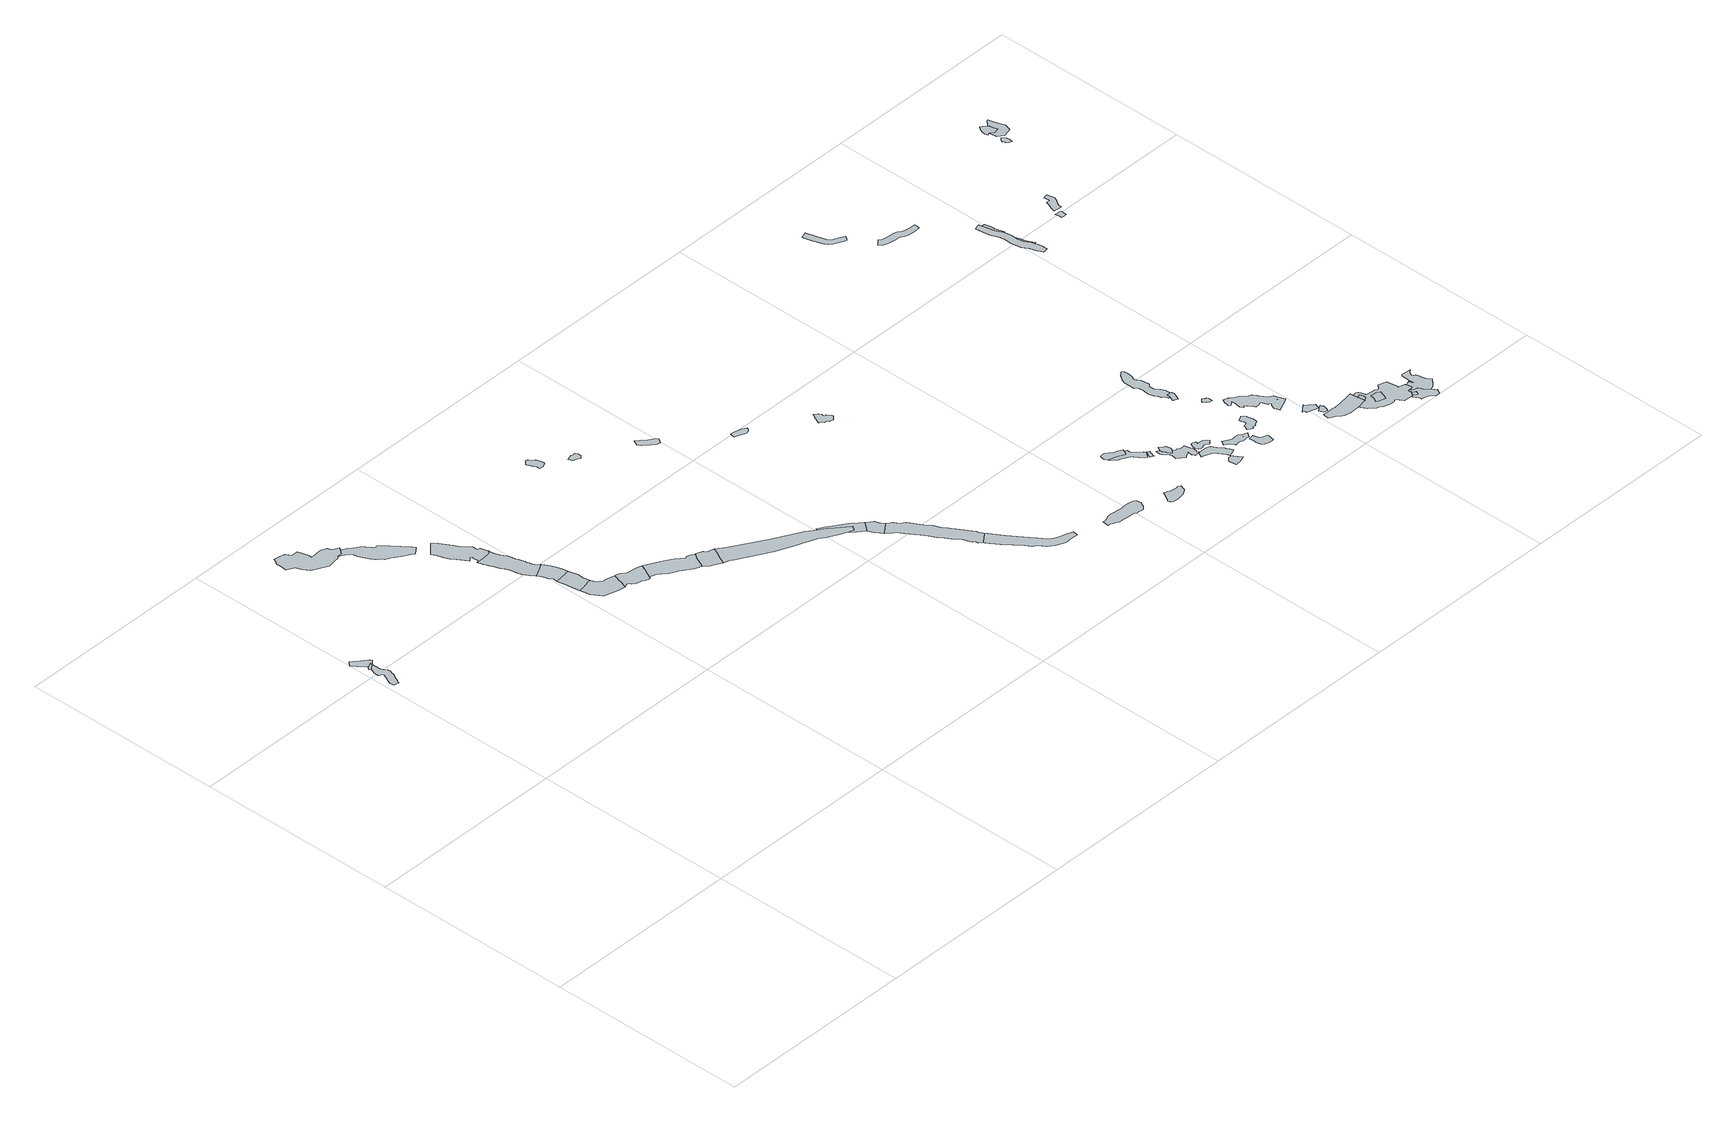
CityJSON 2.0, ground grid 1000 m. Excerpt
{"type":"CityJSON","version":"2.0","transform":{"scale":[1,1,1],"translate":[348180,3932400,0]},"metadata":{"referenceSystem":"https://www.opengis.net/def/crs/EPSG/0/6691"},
"CityObjects":{
"object1":{"type":"GenericCityObject","attributes":{"prefecture":"14","disasterType":"1","areaType":"1","zoneNumber":"401-H26-03001","zoneName":"角田1","status":"0"},"geometry":[{"type":"MultiSurface","lod":"1","boundaries":[[[0,1,2,3,4,5,6,7,8,9,10,11,12,13,14,15,16,17,18,19,20,21,22,23,24,25,26,27,28,29,30,31,32,33,34,35,36]]]}]},
"object2":{"type":"GenericCityObject","attributes":{"prefecture":"14","disasterType":"1","areaType":"1","zoneNumber":"151-H26-37006","zoneName":"小倉6","status":"0"},"geometry":[{"type":"MultiSurface","lod":"1","boundaries":[[[37,38,39,33,40,32]]]}]},
"object3":{"type":"GenericCityObject","attributes":{"prefecture":"14","disasterType":"1","areaType":"1","zoneNumber":"151-H26-37006","zoneName":"小倉6","status":"0"},"geometry":[{"type":"MultiSurface","lod":"1","boundaries":[[[41,42,43,44,45,46,47,48,49,50,51,52,53,54,55,56,40,32,57]]]}]},
"object4":{"type":"GenericCityObject","attributes":{"prefecture":"14","disasterType":"1","areaType":"1","zoneNumber":"152-H26-00011","zoneName":"水郷田名1丁目1","status":"0"},"geometry":[{"type":"MultiSurface","lod":"1","boundaries":[[[58,59,60,61,62,63,64,65,66,67,68,69,70,71,72,73,74,75,76,77,78,79,80,81,82,83,84,85,86,87,88,89,90,91,92,93,94,95,96]]]}]},
"object5":{"type":"GenericCityObject","attributes":{"prefecture":"14","disasterType":"1","areaType":"2","zoneNumber":"152-H26-00012","zoneName":"水郷田名3丁目1","status":"0"},"geometry":[{"type":"MultiSurface","lod":"1","boundaries":[[[97,98,99,100,101,102,103,104,105]]]}]},
"object6":{"type":"GenericCityObject","attributes":{"prefecture":"14","disasterType":"1","areaType":"1","zoneNumber":"152-H26-00012","zoneName":"水郷田名3丁目1","status":"0"},"geometry":[{"type":"MultiSurface","lod":"1","boundaries":[[[106,107,108,109,110,111,112,113,114,115,116,117,118,119,120,121,122,123,124,125,126,127,128,129,130,131,132,133,134,135,136,137,138,139,140,141,142,143,144,145,146,147,148,149,150,151,152,104,153,154]]]}]},
"object7":{"type":"GenericCityObject","attributes":{"prefecture":"14","disasterType":"1","areaType":"1","zoneNumber":"152-H26-00016","zoneName":"田名4","status":"0"},"geometry":[{"type":"MultiSurface","lod":"1","boundaries":[[[155,156,157,158,159,160,161,162,163,164,165,166,167,168,169,170,171,172,173,174,175,176,177,178,179,180,181,182,183,184,185,186,187,188]]]}]},
"object8":{"type":"GenericCityObject","attributes":{"prefecture":"14","disasterType":"1","areaType":"1","zoneNumber":"152-H26-00016","zoneName":"田名4","status":"0"},"geometry":[{"type":"MultiSurface","lod":"1","boundaries":[[[189,190,191,192,193,194,195,196,197,198,199,200,201,202,203,204,205,206,207,208,209,210,211,212,213,214,215,216,217,218,219,220,221,222,223,224,225,226,172,227,170,228,229,168,167,230,231,232]]]}]},
"object9":{"type":"GenericCityObject","attributes":{"prefecture":"14","disasterType":"1","areaType":"1","zoneNumber":"152-H26-00017","zoneName":"田名5","status":"0"},"geometry":[{"type":"MultiSurface","lod":"1","boundaries":[[[233,234,235,236,237,238,239,240,241,242,243,244,245,246,247,248,249,250]]]}]},
"object10":{"type":"GenericCityObject","attributes":{"prefecture":"14","disasterType":"1","areaType":"1","zoneNumber":"152-H26-00016","zoneName":"田名4","status":"0"},"geometry":[{"type":"MultiSurface","lod":"1","boundaries":[[[251,252,253,254,250,255,248,247,256,257,258,259,260,261,210,262,208,207,263,205]]]}]},
"object11":{"type":"GenericCityObject","attributes":{"prefecture":"14","disasterType":"1","areaType":"1","zoneNumber":"152-H26-00017","zoneName":"田名5","status":"0"},"geometry":[{"type":"MultiSurface","lod":"1","boundaries":[[[264,265,266,267,268,269,270,271,272,273,274,275,276,242,277,240,239,238,278,235]]]}]},
"object12":{"type":"GenericCityObject","attributes":{"prefecture":"14","disasterType":"1","areaType":"1","zoneNumber":"152-H26-00017","zoneName":"田名5","status":"0"},"geometry":[{"type":"MultiSurface","lod":"1","boundaries":[[[279,280,281,282,283,284,285,286,287,288,289,290,291,292,293,294,295,296,297,298,299,300,301,302,303,304,272,305,271,270,306,268]]]}]},
"object13":{"type":"GenericCityObject","attributes":{"prefecture":"14","disasterType":"1","areaType":"2","zoneNumber":"152-H26-00017","zoneName":"田名5","status":"0"},"geometry":[{"type":"MultiSurface","lod":"1","boundaries":[[[307,308,309,310,311,312,288,289,290,291,292,313,314,315,316,317,318,319,320,321,322,323,324]]]}]},
"object14":{"type":"GenericCityObject","attributes":{"prefecture":"14","disasterType":"1","areaType":"1","zoneNumber":"152-H26-00017","zoneName":"田名5","status":"0"},"geometry":[{"type":"MultiSurface","lod":"1","boundaries":[[[325,326,327,328,329,330,331,332,333,334,335,336,337,338,339,340,341,342,343,344,345,346,347,348,349,296,350,294,351,292,352,353,290,354,355,356]]]}]},
"object15":{"type":"GenericCityObject","attributes":{"prefecture":"14","disasterType":"1","areaType":"1","zoneNumber":"152-H26-00017","zoneName":"田名5","status":"0"},"geometry":[{"type":"MultiSurface","lod":"1","boundaries":[[[357,358,359,360,361,362,363,364,365,366,367,368,369,370,341,371,338,337,336,335,372,373]]]}]},
"object16":{"type":"GenericCityObject","attributes":{"prefecture":"14","disasterType":"1","areaType":"1","zoneNumber":"152-H26-00018","zoneName":"田名6","status":"0"},"geometry":[{"type":"MultiSurface","lod":"1","boundaries":[[[374,375,376,377,378,379,380,381,382,383,384,385,386,387,388,389,390,391,392,393,394,395,396,397,398,399,400,401,366,402,364,363,362,403,360]]]}]},
"object17":{"type":"GenericCityObject","attributes":{"prefecture":"14","disasterType":"1","areaType":"1","zoneNumber":"152-H26-00019","zoneName":"田名7","status":"0"},"geometry":[{"type":"MultiSurface","lod":"1","boundaries":[[[404,405,406,407,408,409,410,411,412,413,414,415,416,417,418,419,420,421,422,423,424,425,426,427,428]]]}]},
"object18":{"type":"GenericCityObject","attributes":{"prefecture":"14","disasterType":"1","areaType":"1","zoneNumber":"152-H26-00019","zoneName":"田名7","status":"0"},"geometry":[{"type":"MultiSurface","lod":"1","boundaries":[[[429,430,431,432,433,434,435,436,437,438,439,440,441,442,443,444,445,446]]]}]},
"object19":{"type":"GenericCityObject","attributes":{"prefecture":"14","disasterType":"1","areaType":"1","zoneNumber":"152-H26-00018","zoneName":"田名6","status":"0"},"geometry":[{"type":"MultiSurface","lod":"1","boundaries":[[[447,448,449,450,451,452,453,454,455,456,457,458,459,460,461,462,463,464,465,466,467,468,469,470,471,472]]]}]},
"object20":{"type":"GenericCityObject","attributes":{"prefecture":"14","disasterType":"1","areaType":"1","zoneNumber":"152-H26-00018","zoneName":"田名6","status":"0"},"geometry":[{"type":"MultiSurface","lod":"1","boundaries":[[[473,474,475,476,477,478,479,480,481,482,483,484,485,459,486,457,487,488,489,454]]]}]},
"object21":{"type":"GenericCityObject","attributes":{"prefecture":"14","disasterType":"1","areaType":"1","zoneNumber":"152-H26-00021","zoneName":"田名塩田3丁目1","status":"0"},"geometry":[{"type":"MultiSurface","lod":"1","boundaries":[[[490,491,492,493,494,495,496,497,498,499,500,501,502,503,504,505,506,507,508,509,510,511,482,512,480,479,478,513,476,514,515,516,517,518,519,520,521,522,523,524,525,526,527,528,529,530,531]]]}]},
"object22":{"type":"GenericCityObject","attributes":{"prefecture":"14","disasterType":"1","areaType":"1","zoneNumber":"152-H26-00019","zoneName":"田名7","status":"0"},"geometry":[{"type":"MultiSurface","lod":"1","boundaries":[[[532,533,534,535,536,537,538,539,540,541,542,543,544,545,546,547,548]]]}]},
"object23":{"type":"GenericCityObject","attributes":{"prefecture":"14","disasterType":"1","areaType":"1","zoneNumber":"152-H26-00022","zoneName":"田名塩田3丁目1","status":"0"},"geometry":[{"type":"MultiSurface","lod":"1","boundaries":[[[549,550,551,552,553,554,555,556,557,558,559,560,561,495,494,493,492,491,490,531,530,562,563,564,565,566,567,568,569,570,571,572]]]}]},
"object24":{"type":"GenericCityObject","attributes":{"prefecture":"14","disasterType":"1","areaType":"1","zoneNumber":"152-H26-00020","zoneName":"田名8","status":"0"},"geometry":[{"type":"MultiSurface","lod":"1","boundaries":[[[573,574,575,576,577,578,579,580,581,582,583,584,585,586,587,588,589,590]]]}]},
"object25":{"type":"GenericCityObject","attributes":{"prefecture":"14","disasterType":"1","areaType":"1","zoneNumber":"153-H26-00030","zoneName":"当麻2","status":"0"},"geometry":[{"type":"MultiSurface","lod":"1","boundaries":[[[591,592,593,594,595,596,597,598,599,600,601,602,603,604,605,606,607,608,609,610,611,612,613,614,615,616,617,618,619,620,621,622,623,624,625]]]}]},
"object26":{"type":"GenericCityObject","attributes":{"prefecture":"14","disasterType":"1","areaType":"1","zoneNumber":"152-H26-00020","zoneName":"田名8","status":"0"},"geometry":[{"type":"MultiSurface","lod":"1","boundaries":[[[626,627,628,629,630,631,632,633,634,635,636,637,638,639,640,641,642,643,644,645,646,647,648,649,650,651,652]]]}]},
"object27":{"type":"GenericCityObject","attributes":{"prefecture":"14","disasterType":"1","areaType":"2","zoneNumber":"152-H26-00020","zoneName":"田名8","status":"0"},"geometry":[{"type":"MultiSurface","lod":"1","boundaries":[[[653,654,655,656,657,634,658,659,660,661,662,663,664,665]]]}]},
"object28":{"type":"GenericCityObject","attributes":{"prefecture":"14","disasterType":"1","areaType":"1","zoneNumber":"153-H26-00030","zoneName":"当麻2","status":"0"},"geometry":[{"type":"MultiSurface","lod":"1","boundaries":[[[666,667,668,669,670,671,672,673,674,675,676,677,678,679,680,681,682,683,684,685,686,687,688,689,690,691,692]]]}]},
"object29":{"type":"GenericCityObject","attributes":{"prefecture":"14","disasterType":"1","areaType":"1","zoneNumber":"153-H26-00030","zoneName":"当麻2","status":"0"},"geometry":[{"type":"MultiSurface","lod":"1","boundaries":[[[693,694,695,696,697,698,699,700,701,702,703,704,705,706,707,708,709,710,711,712,713,714]]]}]},
"object30":{"type":"GenericCityObject","attributes":{"prefecture":"14","disasterType":"1","areaType":"1","zoneNumber":"153-H26-00030","zoneName":"当麻2","status":"0"},"geometry":[{"type":"MultiSurface","lod":"1","boundaries":[[[715,716,717,718,719,720,721,722,723,724,725,726,727,728,729,730,731,732,733,734,735,736,737,738,739,740,741,742,743,744,745,746,747,748,749,750,751]]]}]},
"object31":{"type":"GenericCityObject","attributes":{"prefecture":"14","disasterType":"1","areaType":"1","zoneNumber":"153-H26-00030","zoneName":"当麻2","status":"0"},"geometry":[{"type":"MultiSurface","lod":"1","boundaries":[[[752,753,754,755,756,757,758,759,760,761,762,763,764,765,766,767]]]}]},
"object32":{"type":"GenericCityObject","attributes":{"prefecture":"14","disasterType":"1","areaType":"1","zoneNumber":"153-H26-00030","zoneName":"当麻2","status":"0"},"geometry":[{"type":"MultiSurface","lod":"1","boundaries":[[[768,769,770,771,772,773,774,775,776,777,778,779,780,781,782,783,784,785,786,787,788]]]}]},
"object33":{"type":"GenericCityObject","attributes":{"prefecture":"14","disasterType":"1","areaType":"1","zoneNumber":"153-H26-00030","zoneName":"当麻2","status":"0"},"geometry":[{"type":"MultiSurface","lod":"1","boundaries":[[[789,790,791,792,793,794,795,796,797,798,799,800,801,802,803,804,805,806,807,808,809,810,811,812,813,814,815,816,817,818,819,820,821,822,823,824,825,826]]]}]},
"object34":{"type":"GenericCityObject","attributes":{"prefecture":"14","disasterType":"1","areaType":"1","zoneNumber":"153-H26-00030","zoneName":"当麻2","status":"0"},"geometry":[{"type":"MultiSurface","lod":"1","boundaries":[[[827,828,829,830,831,832,833,834,835,836,837,838,839,840,841]]]}]},
"object35":{"type":"GenericCityObject","attributes":{"prefecture":"14","disasterType":"1","areaType":"1","zoneNumber":"153-H26-00030","zoneName":"当麻2","status":"0"},"geometry":[{"type":"MultiSurface","lod":"1","boundaries":[[[842,843,844,845,846,847,848,849,850,851,852,853,854,855,856,857,858,859,860,861,862,863,864,865,866,867,868,869,870,871]]]}]},
"object36":{"type":"GenericCityObject","attributes":{"prefecture":"14","disasterType":"1","areaType":"1","zoneNumber":"153-H26-00030","zoneName":"当麻2","status":"0"},"geometry":[{"type":"MultiSurface","lod":"1","boundaries":[[[872,873,874,875,876,877,878,879,880,881,882,883,884,885,886,887,888,889,890,891,892,893,894,895,896,897,898,899,900,901]]]}]},
"object37":{"type":"GenericCityObject","attributes":{"prefecture":"14","disasterType":"1","areaType":"2","zoneNumber":"153-H26-00030","zoneName":"当麻2","status":"0"},"geometry":[{"type":"MultiSurface","lod":"1","boundaries":[[[902,903,904,905,906,907,908,909,910,911,892,912,913,914]]]}]},
"object38":{"type":"GenericCityObject","attributes":{"prefecture":"14","disasterType":"1","areaType":"1","zoneNumber":"153-H26-00031","zoneName":"当麻3","status":"0"},"geometry":[{"type":"MultiSurface","lod":"1","boundaries":[[[915,916,917,918,919,920,921,922,923,924,925,926,927,928,929,930,931,932,933,934,935,936,937,938,939,940,941,942,943,944]]]}]},
"object39":{"type":"GenericCityObject","attributes":{"prefecture":"14","disasterType":"1","areaType":"2","zoneNumber":"153-H26-00031","zoneName":"当麻3","status":"0"},"geometry":[{"type":"MultiSurface","lod":"1","boundaries":[[[945,946,947,948,949,950,951,952,953,954,955,956,957,958]]]}]},
"object40":{"type":"GenericCityObject","attributes":{"prefecture":"14","disasterType":"1","areaType":"1","zoneNumber":"153-H26-00031","zoneName":"当麻3","status":"0"},"geometry":[{"type":"MultiSurface","lod":"1","boundaries":[[[959,960,961,962,963,964,965,966,967,968,969,970,971,972,973,974,975,976,977,978,979,980]]]}]},
"object41":{"type":"GenericCityObject","attributes":{"prefecture":"14","disasterType":"1","areaType":"1","zoneNumber":"153-H26-00031","zoneName":"当麻3","status":"0"},"geometry":[{"type":"MultiSurface","lod":"1","boundaries":[[[981,982,983,984,985,986,987,988,989,990,991,992,993,994,995,996,997,998,999,1000,1001,1002,1003,1004,1005,1006,1007,1008]]]}]},
"object42":{"type":"GenericCityObject","attributes":{"prefecture":"14","disasterType":"1","areaType":"1","zoneNumber":"153-H26-00029","zoneName":"当麻1","status":"0"},"geometry":[{"type":"MultiSurface","lod":"1","boundaries":[[[1009,1010,1011,1012,1013,1014,1015,1016,1017,1018,1019,1020,1021,1022]]]}]},
"object43":{"type":"GenericCityObject","attributes":{"prefecture":"14","disasterType":"1","areaType":"1","zoneNumber":"153-H26-00029","zoneName":"当麻1","status":"0"},"geometry":[{"type":"MultiSurface","lod":"1","boundaries":[[[1023,1024,1025,1026,1027,1028,1029,1030,1031,1032,1033,1034,1035,1036,1037,1038,1039,1040,1041,1042,1043,1044,1045,1046,1047,1048,1049,1050,1051,1052,1053,1054,1055,1056,1057,1058,1059,1060,1061,1062,1063,1064,1065,1066,1067]]]}]},
"object44":{"type":"GenericCityObject","attributes":{"prefecture":"14","disasterType":"1","areaType":"1","zoneNumber":"153-H26-00031","zoneName":"当麻3","status":"0"},"geometry":[{"type":"MultiSurface","lod":"1","boundaries":[[[1068,1069,1070,1071,1072,1073,1074,1075,1076,1077,1078,1079,1080,1081,1082,1083,1084,1085,1086,1087]]]}]},
"object45":{"type":"GenericCityObject","attributes":{"prefecture":"14","disasterType":"1","areaType":"2","zoneNumber":"153-H26-00031","zoneName":"当麻3","status":"0"},"geometry":[{"type":"MultiSurface","lod":"1","boundaries":[[[1088,1089,1090,1091,1092,1081,1082,1093,1094,1095,1096]]]}]},
"object46":{"type":"GenericCityObject","attributes":{"prefecture":"14","disasterType":"1","areaType":"1","zoneNumber":"153-H26-00031","zoneName":"当麻3","status":"0"},"geometry":[{"type":"MultiSurface","lod":"1","boundaries":[[[1097,1098,1099,1100,1101,1102,1103,1104,1105,1106,1107,1108,1109,1110,1111,1112,1113,1114,1115,1116,1117,1118,1119,1120,1121,1122,1123,1124,1125,1126,1127,1128,1129,1130,1131,1132,1133,1134,1135,1136,1137,1138,1139,1140,1141,1142,1143,1144,1145,1146,1147,1148,1149,1150,1151,1152,1153]]]}]},
"object47":{"type":"GenericCityObject","attributes":{"prefecture":"14","disasterType":"1","areaType":"2","zoneNumber":"153-H26-00031","zoneName":"当麻3","status":"0"},"geometry":[{"type":"MultiSurface","lod":"1","boundaries":[[[1154,1155,1156,1157,1158,1159,1160,1161]]]}]},
"object48":{"type":"GenericCityObject","attributes":{"prefecture":"14","disasterType":"1","areaType":"1","zoneNumber":"153-H26-00031","zoneName":"当麻3","status":"0"},"geometry":[{"type":"MultiSurface","lod":"1","boundaries":[[[1162,1163,1164,1165,1166,1167,1168,1169,1170,1171,1172,1173,1174,1175,1176,1177,1178,1179,1180]]]}]},
"object49":{"type":"GenericCityObject","attributes":{"prefecture":"14","disasterType":"1","areaType":"1","zoneNumber":"153-H26-00031","zoneName":"当麻3","status":"0"},"geometry":[{"type":"MultiSurface","lod":"1","boundaries":[[[1181,1182,1183,1184,1185,1186,1187,1188,1189,1190,1191,1192,1193,1194]]]}]},
"object50":{"type":"GenericCityObject","attributes":{"prefecture":"14","disasterType":"1","areaType":"1","zoneNumber":"153-H26-00032","zoneName":"当麻4","status":"0"},"geometry":[{"type":"MultiSurface","lod":"1","boundaries":[[[1195,1196,1197,1198,1199,1200,1201,1202,1203,1204,1205,1206,1207,1208,1209,1210,1211,1212,1213,1214,1215,1216,1217,1218,1219,1220,1221,1222,1223,1224,1225,1226]]]}]},
"object51":{"type":"GenericCityObject","attributes":{"prefecture":"14","disasterType":"1","areaType":"2","zoneNumber":"153-H26-00032","zoneName":"当麻4","status":"0"},"geometry":[{"type":"MultiSurface","lod":"1","boundaries":[[[1227,1228,1229,1230,1225,1231,1232,1233,1234,1235,1236,1237,1238,1239,1240,1241,1242,1243,1244]]]}]},
"object52":{"type":"GenericCityObject","attributes":{"prefecture":"14","disasterType":"1","areaType":"1","zoneNumber":"152-H26-00004","zoneName":"上溝4","status":"0"},"geometry":[{"type":"MultiSurface","lod":"1","boundaries":[[[1245,1246,1247,1248,1249,1250,1251,1252,1253,1254,1255,1256,1257,1258,1259,1260,1261,1262,1263,1264,1265,1266]]]}]},
"object53":{"type":"GenericCityObject","attributes":{"prefecture":"14","disasterType":"1","areaType":"2","zoneNumber":"153-H26-00032","zoneName":"当麻4","status":"0"},"geometry":[{"type":"MultiSurface","lod":"1","boundaries":[[[1267,1268,1269,1270,1271,1272,1273,1274,1275,1276,1277,1278]],[[1279,1280,1281,1282,1283,1284,1285,1286,1287]]]}]},
"object54":{"type":"GenericCityObject","attributes":{"prefecture":"14","disasterType":"1","areaType":"1","zoneNumber":"153-H26-00032","zoneName":"当麻4","status":"0"},"geometry":[{"type":"MultiSurface","lod":"1","boundaries":[[[1288,1289,1290,1291,1292,1293,1294,1295,1296,1297,1298,1299,1300,1301,1302,1303,1304,1305,1306,1307,1308,1309,1310,1311,1312,1313,1314,1315,1316,1317,1318,1319,1320,1321,1322,1323,1324,1325,1326,1327,1328,1329,1330,1331,1332,1333,1334,1335,1336,1337,1338,1339]]]}]},
"object55":{"type":"GenericCityObject","attributes":{"prefecture":"14","disasterType":"1","areaType":"2","zoneNumber":"153-H26-00032","zoneName":"当麻4","status":"0"},"geometry":[{"type":"MultiSurface","lod":"1","boundaries":[[[1340,1341,1342,1343,1344,1345,1346,1347,1348,1349,1350,1351,1352,1353]]]}]},
"object56":{"type":"GenericCityObject","attributes":{"prefecture":"14","disasterType":"1","areaType":"1","zoneNumber":"152-H26-00006","zoneName":"上溝6","status":"0"},"geometry":[{"type":"MultiSurface","lod":"1","boundaries":[[[1354,1355,1356,1357,1358,1359,1360,1361,1362,1363,1364,1365,1366,1367,1368,1369,1370,1371,1372,1373,1374,1375,1376,1377,1378,1379,1380,1381]]]}]},
"object57":{"type":"GenericCityObject","attributes":{"prefecture":"14","disasterType":"1","areaType":"1","zoneNumber":"153-H26-00032","zoneName":"当麻4","status":"0"},"geometry":[{"type":"MultiSurface","lod":"1","boundaries":[[[1382,1383,1384,1385,1386,1387,1388,1389,1390,1391,1392,1393,1394,1395,1396,1397,1398,1399,1346,1400,1401,1402,1403,1404,1405,1406,1407,1408,1409,1410,1411,1412,1413]]]}]},
"object58":{"type":"GenericCityObject","attributes":{"prefecture":"14","disasterType":"1","areaType":"1","zoneNumber":"153-H26-00032","zoneName":"当麻4","status":"0"},"geometry":[{"type":"MultiSurface","lod":"1","boundaries":[[[1414,1415,1416,1417,1418,1419,1420,1421,1422,1423,1424,1425,1426,1427,1428,1429,1430,1431,1432,1433,1434,1435,1436,1437,1438,1439,1440,1441,1442,1443,1444,1445,1446,1447,1448,1449,1450,1451]]]}]},
"object59":{"type":"GenericCityObject","attributes":{"prefecture":"14","disasterType":"1","areaType":"1","zoneNumber":"152-H26-00006","zoneName":"上溝6","status":"0"},"geometry":[{"type":"MultiSurface","lod":"1","boundaries":[[[1452,1453,1454,1455,1456,1457,1458,1459,1460,1461,1462,1463,1464,1465,1466,1467,1468,1469,1470,1471,1472,1473,1474,1475,1476]]]}]},
"object60":{"type":"GenericCityObject","attributes":{"prefecture":"14","disasterType":"1","areaType":"1","zoneNumber":"152-H26-00006","zoneName":"上溝6","status":"0"},"geometry":[{"type":"MultiSurface","lod":"1","boundaries":[[[1477,1478,1479,1480,1481,1482,1483,1484,1485,1486,1487,1488,1489,1490,1491,1492,1493,1494,1495,1496]]]}]},
"object61":{"type":"GenericCityObject","attributes":{"prefecture":"14","disasterType":"1","areaType":"1","zoneNumber":"152-H26-00006","zoneName":"上溝6","status":"0"},"geometry":[{"type":"MultiSurface","lod":"1","boundaries":[[[1497,1498,1499,1500,1501,1502,1503,1504,1505,1506,1507,1508,1509,1510,1511,1512,1513,1514,1515,1516,1517,1518]]]}]},
"object62":{"type":"GenericCityObject","attributes":{"prefecture":"14","disasterType":"1","areaType":"1","zoneNumber":"152-H26-00007","zoneName":"上溝7","status":"0"},"geometry":[{"type":"MultiSurface","lod":"1","boundaries":[[[1519,1520,1521,1522,1523,1524,1525,1526,1527,1528,1529,1530,1531,1532,1533,1534]]]}]},
"object63":{"type":"GenericCityObject","attributes":{"prefecture":"14","disasterType":"1","areaType":"1","zoneNumber":"152-H26-00007","zoneName":"上溝7","status":"0"},"geometry":[{"type":"MultiSurface","lod":"1","boundaries":[[[1535,1536,1537,1538,1539,1540,1541,1542,1543,1544,1545,1546,1547,1548,1549,1550,1551,1552,1553,1554,1555,1556]]]}]},
"object64":{"type":"GenericCityObject","attributes":{"prefecture":"14","disasterType":"1","areaType":"1","zoneNumber":"152-H26-00005","zoneName":"上溝5","status":"0"},"geometry":[{"type":"MultiSurface","lod":"1","boundaries":[[[1557,1558,1559,1560,1561,1562,1563,1564,1565,1566,1567,1568,1569,1570,1571,1572,1573,1574,1575]]]}]},
"object65":{"type":"GenericCityObject","attributes":{"prefecture":"14","disasterType":"1","areaType":"1","zoneNumber":"152-H26-00005","zoneName":"上溝5","status":"0"},"geometry":[{"type":"MultiSurface","lod":"1","boundaries":[[[1576,1577,1578,1579,1580,1581,1582,1583,1584,1585,1586,1587,1588,1589,1590,1591,1592]]]}]},
"object66":{"type":"GenericCityObject","attributes":{"prefecture":"14","disasterType":"1","areaType":"1","zoneNumber":"152-H26-00005","zoneName":"上溝5","status":"0"},"geometry":[{"type":"MultiSurface","lod":"1","boundaries":[[[1593,1594,1595,1596,1597,1598,1599,1600,1601,1602,1603,1604,1605,1606,1607,1608,1609,1610,1611,1612]]]}]}
},
"vertices":[
[39,1990,0],[55,1982,0],[55,1975,0],[53,1965,0],[46,1951,0],[38,1936,0],[32,1918,0],[35,1898,0],[45,1896,0],[49,1895,0],[55,1894,0],[57,1894,0],[58,1896,0],[67,1914,0],[68,1915,0],[71,1922,0],[77,1935,0],[86,1951,0],[88,1960,0],[92,1973,0],[90,1985,0],[87,1992,0],[81,2002,0],[77,2006,0],[75,2008,0],[74,2010,0],[74,2011,0],[75,2010,0],[76,2010,0],[74,2013,0],[75,2020,0],[74,2041,0],[74,2061,0],[46,2037,0],[47,2036,0],[38,2014,0],[38,1991,0],
[74,2069,0],[47,2059,0],[38,2048,0],[63,2052,0],
[88,2088,0],[71,2102,0],[58,2112,0],[47,2121,0],[35,2130,0],[20,2142,0],[14,2135,0],[12,2133,0],[9,2130,0],[8,2128,0],[3,2123,0],[11,2111,0],[21,2098,0],[31,2085,0],[42,2073,0],[54,2059,0],[95,2079,0],
[341,2739,0],[338,2736,0],[347,2710,0],[367,2680,0],[400,2663,0],[443,2644,0],[482,2650,0],[483,2651,0],[504,2653,0],[517,2666,0],[524,2662,0],[535,2663,0],[551,2683,0],[552,2684,0],[554,2686,0],[555,2688,0],[560,2694,0],[544,2703,0],[531,2709,0],[523,2730,0],[494,2740,0],[468,2741,0],[443,2736,0],[438,2739,0],[436,2738,0],[435,2755,0],[420,2806,0],[388,2807,0],[373,2834,0],[349,2838,0],[318,2844,0],[314,2836,0],[314,2835,0],[312,2832,0],[308,2824,0],[306,2821,0],[302,2812,0],[300,2781,0],[298,2760,0],
[503,2681,0],[515,2672,0],[529,2667,0],[530,2670,0],[532,2672,0],[517,2675,0],[504,2684,0],[488,2685,0],[487,2683,0],
[500,2675,0],[512,2665,0],[523,2656,0],[541,2646,0],[556,2633,0],[566,2617,0],[570,2600,0],[579,2580,0],[594,2547,0],[605,2533,0],[610,2525,0],[621,2521,0],[632,2501,0],[657,2490,0],[668,2482,0],[694,2465,0],[713,2453,0],[738,2441,0],[747,2435,0],[766,2448,0],[768,2449,0],[769,2450,0],[775,2455,0],[775,2456,0],[783,2461,0],[771,2476,0],[756,2494,0],[741,2513,0],[723,2534,0],[711,2550,0],[699,2564,0],[677,2587,0],[662,2587,0],[658,2589,0],[656,2596,0],[639,2621,0],[624,2635,0],[602,2651,0],[581,2666,0],[564,2678,0],[539,2685,0],[524,2691,0],[511,2698,0],[493,2701,0],[491,2693,0],[490,2691,0],[489,2687,0],[485,2677,0],[484,2676,0],
[800,2361,0],[809,2332,0],[821,2305,0],[839,2280,0],[868,2234,0],[881,2246,0],[898,2241,0],[888,2233,0],[894,2210,0],[880,2203,0],[927,2204,0],[930,2204,0],[933,2205,0],[944,2206,0],[951,2208,0],[961,2211,0],[963,2213,0],[968,2216,0],[972,2218,0],[963,2236,0],[960,2259,0],[944,2264,0],[945,2287,0],[939,2295,0],[913,2323,0],[897,2354,0],[888,2369,0],[864,2409,0],[843,2434,0],[837,2429,0],[836,2427,0],[822,2415,0],[821,2414,0],[788,2382,0],
[889,2174,0],[896,2162,0],[899,2147,0],[905,2134,0],[911,2120,0],[919,2103,0],[927,2088,0],[931,2078,0],[935,2069,0],[938,2054,0],[940,2042,0],[944,2023,0],[949,2008,0],[952,2007,0],[966,1980,0],[976,1967,0],[982,1958,0],[1025,1982,0],[1026,1982,0],[1044,1992,0],[1045,1992,0],[1053,1997,0],[1040,2007,0],[1034,2017,0],[1029,2027,0],[1025,2039,0],[1023,2050,0],[1021,2058,0],[1015,2075,0],[1012,2089,0],[1007,2103,0],[1004,2119,0],[999,2139,0],[990,2154,0],[983,2167,0],[982,2175,0],[976,2184,0],[971,2211,0],[964,2213,0],[960,2211,0],[950,2208,0],[931,2204,0],[914,2204,0],[881,2203,0],
[1024,1822,0],[1026,1789,0],[1033,1756,0],[1062,1762,0],[1079,1766,0],[1082,1766,0],[1094,1769,0],[1103,1770,0],[1107,1771,0],[1113,1772,0],[1106,1803,0],[1106,1837,0],[1096,1881,0],[1087,1879,0],[1086,1879,0],[1064,1875,0],[1061,1875,0],[1014,1867,0],
[993,1943,0],[1000,1923,0],[1003,1910,0],[1016,1889,0],[1032,1870,0],[1094,1880,0],[1096,1880,0],[1090,1910,0],[1080,1940,0],[1072,1959,0],[1058,1983,0],[1051,1996,0],[1014,1976,0],
[1042,1706,0],[1075,1658,0],[1124,1644,0],[1143,1637,0],[1180,1633,0],[1193,1674,0],[1193,1675,0],[1203,1707,0],[1206,1716,0],[1163,1727,0],[1146,1725,0],[1132,1738,0],[1121,1745,0],[1108,1771,0],[1074,1765,0],
[1195,1640,0],[1208,1638,0],[1213,1626,0],[1227,1617,0],[1247,1612,0],[1258,1610,0],[1269,1600,0],[1284,1594,0],[1292,1594,0],[1312,1632,0],[1315,1637,0],[1319,1643,0],[1321,1649,0],[1325,1657,0],[1327,1663,0],[1329,1668,0],[1330,1670,0],[1332,1678,0],[1314,1683,0],[1298,1687,0],[1282,1688,0],[1267,1690,0],[1254,1693,0],[1244,1696,0],[1234,1709,0],[1221,1715,0],[1205,1712,0],[1193,1673,0],
[1240,1651,0],[1255,1647,0],[1270,1645,0],[1283,1639,0],[1298,1634,0],[1311,1630,0],[1327,1661,0],[1309,1667,0],[1294,1672,0],[1278,1673,0],[1262,1675,0],[1249,1678,0],[1239,1681,0],[1238,1677,0],[1235,1671,0],[1233,1666,0],[1232,1663,0],[1228,1656,0],
[1331,1595,0],[1348,1580,0],[1371,1559,0],[1405,1542,0],[1412,1539,0],[1464,1504,0],[1486,1494,0],[1488,1494,0],[1505,1494,0],[1521,1528,0],[1521,1529,0],[1526,1541,0],[1529,1547,0],[1533,1552,0],[1534,1554,0],[1539,1561,0],[1540,1562,0],[1528,1575,0],[1509,1583,0],[1498,1576,0],[1461,1607,0],[1449,1614,0],[1419,1633,0],[1392,1647,0],[1358,1667,0],[1330,1672,0],[1328,1665,0],[1322,1649,0],[1320,1645,0],[1316,1638,0],[1311,1629,0],[1298,1606,0],
[1527,1467,0],[1539,1461,0],[1570,1446,0],[1580,1441,0],[1600,1484,0],[1601,1486,0],[1612,1507,0],[1619,1523,0],[1620,1525,0],[1623,1532,0],[1612,1534,0],[1588,1541,0],[1578,1554,0],[1543,1567,0],[1537,1559,0],[1519,1524,0],[1502,1488,0],
[1609,1431,0],[1623,1421,0],[1783,1332,0],[1878,1293,0],[1900,1286,0],[1937,1271,0],[1970,1258,0],[2000,1236,0],[2016,1230,0],[2043,1214,0],[2090,1194,0],[2115,1185,0],[2116,1188,0],[2120,1193,0],[2123,1198,0],[2126,1202,0],[2129,1206,0],[2110,1224,0],[2072,1253,0],[2049,1274,0],[2034,1285,0],[2001,1308,0],[1969,1331,0],[1926,1352,0],[1907,1363,0],[1827,1404,0],[1667,1501,0],[1652,1508,0],[1620,1526,0],[1597,1477,0],
[1509,2497,0],[1512,2485,0],[1521,2469,0],[1527,2461,0],[1526,2452,0],[1526,2440,0],[1537,2439,0],[1546,2440,0],[1547,2440,0],[1552,2441,0],[1553,2442,0],[1554,2442,0],[1562,2446,0],[1567,2450,0],[1566,2462,0],[1562,2476,0],[1557,2492,0],[1540,2508,0],[1534,2517,0],[1526,2520,0],[1519,2514,0],[1519,2513,0],[1515,2510,0],[1514,2509,0],[1508,2503,0],
[1661,2373,0],[1687,2364,0],[1695,2360,0],[1709,2374,0],[1707,2384,0],[1707,2387,0],[1706,2389,0],[1705,2392,0],[1701,2401,0],[1694,2399,0],[1689,2399,0],[1682,2401,0],[1681,2404,0],[1672,2401,0],[1671,2400,0],[1664,2398,0],[1663,2397,0],[1654,2394,0],
[2031,1259,0],[2051,1236,0],[2077,1210,0],[2098,1187,0],[2113,1171,0],[2124,1164,0],[2132,1156,0],[2146,1143,0],[2169,1169,0],[2170,1171,0],[2179,1180,0],[2180,1181,0],[2185,1188,0],[2164,1205,0],[2154,1208,0],[2153,1211,0],[2135,1232,0],[2099,1253,0],[2076,1268,0],[2051,1288,0],[2014,1309,0],[2009,1301,0],[2008,1300,0],[2007,1298,0],[2006,1297,0],[2002,1289,0],
[2157,1123,0],[2161,1112,0],[2165,1107,0],[2184,1077,0],[2217,1103,0],[2218,1104,0],[2222,1107,0],[2229,1112,0],[2231,1114,0],[2237,1118,0],[2225,1139,0],[2216,1164,0],[2203,1171,0],[2181,1183,0],[2175,1177,0],[2171,1171,0],[2167,1167,0],
[2451,754,0],[2455,756,0],[2460,759,0],[2463,762,0],[2466,764,0],[2472,767,0],[2467,776,0],[2459,790,0],[2456,800,0],[2450,810,0],[2445,818,0],[2431,846,0],[2411,878,0],[2400,894,0],[2393,905,0],[2377,930,0],[2363,965,0],[2337,994,0],[2302,1059,0],[2278,1074,0],[2266,1100,0],[2243,1112,0],[2232,1114,0],[2212,1099,0],[2206,1059,0],[2211,1054,0],[2226,1042,0],[2241,1016,0],[2281,958,0],[2300,928,0],[2316,895,0],[2334,868,0],[2343,857,0],[2349,844,0],[2375,813,0],[2384,784,0],[2388,777,0],[2393,764,0],[2404,758,0],[2405,744,0],[2420,729,0],[2449,752,0],
[1930,2230,0],[1959,2208,0],[1978,2190,0],[1998,2185,0],[2003,2192,0],[2004,2194,0],[2008,2200,0],[2008,2201,0],[2013,2209,0],[1999,2220,0],[1978,2236,0],[1951,2258,0],[1932,2273,0],[1928,2264,0],[1925,2257,0],[1924,2256,0],[1920,2248,0],
[2728,484,0],[2729,491,0],[2730,493,0],[2731,500,0],[2701,509,0],[2673,517,0],[2641,531,0],[2622,548,0],[2596,585,0],[2588,596,0],[2576,613,0],[2518,696,0],[2480,758,0],[2424,720,0],[2461,665,0],[2525,585,0],[2542,559,0],[2562,548,0],[2582,515,0],[2612,494,0],[2658,472,0],[2692,476,0],[2726,474,0],[2728,480,0],
[2264,1972,0],[2289,1963,0],[2301,1964,0],[2308,1969,0],[2309,1970,0],[2314,1974,0],[2315,1974,0],[2317,1979,0],[2319,1983,0],[2300,1995,0],[2269,2004,0],[2243,2008,0],[2242,2005,0],[2240,1999,0],[2240,1998,0],[2239,1993,0],[2239,1991,0],[2237,1983,0],
[2964,461,0],[2949,462,0],[2934,464,0],[2918,465,0],[2904,461,0],[2890,455,0],[2877,452,0],[2865,452,0],[2864,442,0],[2863,433,0],[2862,422,0],[2875,421,0],[2886,414,0],[2900,408,0],[2912,401,0],[2926,401,0],[2941,402,0],[2957,399,0],[2976,398,0],[2995,396,0],[3008,390,0],[3020,391,0],[3033,386,0],[3042,387,0],[3058,401,0],[3059,402,0],[3062,410,0],[3065,417,0],[3068,426,0],[3065,445,0],[3057,452,0],[3038,458,0],[3014,461,0],[2994,459,0],[2980,459,0],
[2553,1785,0],[2560,1781,0],[2567,1770,0],[2581,1771,0],[2587,1758,0],[2600,1761,0],[2604,1755,0],[2607,1757,0],[2612,1761,0],[2613,1762,0],[2617,1766,0],[2622,1770,0],[2624,1773,0],[2621,1780,0],[2609,1800,0],[2599,1799,0],[2595,1803,0],[2600,1816,0],[2590,1829,0],[2575,1842,0],[2571,1834,0],[2570,1833,0],[2565,1825,0],[2562,1818,0],[2559,1812,0],[2558,1811,0],[2548,1787,0],
[2585,1780,0],[2593,1775,0],[2603,1783,0],[2605,1766,0],[2610,1759,0],[2607,1768,0],[2605,1785,0],[2598,1786,0],[2588,1785,0],[2583,1789,0],[2579,1784,0],[2578,1783,0],[2576,1781,0],
[3217,384,0],[3213,385,0],[3207,387,0],[3200,392,0],[3191,394,0],[3182,397,0],[3178,389,0],[3177,388,0],[3167,370,0],[3161,360,0],[3155,349,0],[3159,333,0],[3169,329,0],[3183,328,0],[3197,325,0],[3216,330,0],[3232,333,0],[3246,342,0],[3249,344,0],[3257,351,0],[3261,360,0],[3263,366,0],[3265,371,0],[3266,375,0],[3256,385,0],[3245,382,0],[3232,382,0],
[3272,702,0],[3276,711,0],[3278,715,0],[3281,720,0],[3262,731,0],[3244,738,0],[3226,751,0],[3208,763,0],[3198,763,0],[3184,760,0],[3184,758,0],[3182,750,0],[3181,745,0],[3180,737,0],[3180,735,0],[3189,726,0],[3194,720,0],[3213,716,0],[3231,710,0],[3249,700,0],[3266,692,0],[3268,695,0],
[3194,739,0],[3193,737,0],[3191,731,0],[3188,722,0],[3192,714,0],[3198,709,0],[3208,702,0],[3218,688,0],[3230,685,0],[3249,677,0],[3264,668,0],[3268,666,0],[3271,664,0],[3275,656,0],[3283,646,0],[3290,638,0],[3301,623,0],[3312,612,0],[3315,616,0],[3319,619,0],[3326,627,0],[3327,629,0],[3334,637,0],[3329,649,0],[3313,659,0],[3309,664,0],[3301,672,0],[3294,680,0],[3290,691,0],[3289,705,0],[3284,709,0],[3270,716,0],[3252,724,0],[3240,729,0],[3221,738,0],[3204,747,0],[3197,746,0],
[3340,608,0],[3341,610,0],[3341,612,0],[3343,616,0],[3345,623,0],[3348,632,0],[3337,638,0],[3332,629,0],[3329,623,0],[3326,618,0],[3325,616,0],[3325,614,0],[3324,611,0],[3322,604,0],[3339,598,0],[3340,603,0],
[3389,586,0],[3392,581,0],[3395,574,0],[3398,566,0],[3401,559,0],[3405,555,0],[3412,562,0],[3417,569,0],[3418,569,0],[3424,575,0],[3424,576,0],[3425,584,0],[3420,606,0],[3405,613,0],[3394,625,0],[3390,618,0],[3389,617,0],[3386,610,0],[3381,601,0],[3385,594,0],[3384,590,0],
[3384,604,0],[3367,611,0],[3366,608,0],[3366,601,0],[3365,597,0],[3365,590,0],[3365,587,0],[3369,581,0],[3376,574,0],[3384,562,0],[3392,543,0],[3387,518,0],[3422,491,0],[3438,503,0],[3448,506,0],[3453,511,0],[3455,511,0],[3455,508,0],[3453,485,0],[3458,483,0],[3460,471,0],[3464,472,0],[3470,473,0],[3476,475,0],[3485,478,0],[3482,488,0],[3486,493,0],[3485,512,0],[3483,523,0],[3475,551,0],[3458,550,0],[3447,548,0],[3440,559,0],[3432,556,0],[3422,560,0],[3416,570,0],[3409,586,0],[3395,593,0],
[3586,317,0],[3574,335,0],[3572,339,0],[3563,352,0],[3560,356,0],[3558,360,0],[3542,357,0],[3527,345,0],[3527,342,0],[3527,340,0],[3527,335,0],[3529,321,0],[3529,318,0],[3531,303,0],[3557,305,0],
[3503,475,0],[3488,473,0],[3482,475,0],[3476,463,0],[3475,460,0],[3473,456,0],[3472,453,0],[3469,447,0],[3479,444,0],[3500,438,0],[3511,433,0],[3515,432,0],[3525,425,0],[3535,411,0],[3543,399,0],[3544,395,0],[3553,378,0],[3560,365,0],[3563,367,0],[3569,369,0],[3579,372,0],[3582,373,0],[3596,378,0],[3588,396,0],[3580,410,0],[3579,415,0],[3568,431,0],[3559,446,0],[3547,465,0],[3527,474,0],
[3522,519,0],[3523,520,0],[3527,523,0],[3527,533,0],[3519,534,0],[3517,535,0],[3513,536,0],[3510,536,0],[3503,537,0],[3498,522,0],[3494,506,0],[3501,493,0],[3511,488,0],[3518,486,0],[3530,493,0],[3536,494,0],[3541,491,0],[3549,487,0],[3556,480,0],[3560,484,0],[3564,486,0],[3568,491,0],[3569,491,0],[3576,497,0],[3565,509,0],[3555,516,0],[3545,519,0],[3531,520,0],[3523,518,0],[3523,519,0],
[3531,506,0],[3520,503,0],[3520,501,0],[3520,497,0],[3519,496,0],[3530,501,0],[3538,502,0],[3544,497,0],[3552,492,0],[3561,484,0],[3555,495,0],[3547,501,0],[3540,506,0],
[3631,438,0],[3614,449,0],[3605,456,0],[3605,455,0],[3600,447,0],[3597,443,0],[3592,434,0],[3601,427,0],[3616,416,0],[3628,399,0],[3629,394,0],[3638,396,0],[3645,399,0],[3656,398,0],[3665,392,0],[3680,392,0],[3696,394,0],[3705,392,0],[3711,401,0],[3713,404,0],[3718,411,0],[3719,413,0],[3711,418,0],[3696,423,0],[3683,434,0],[3668,434,0],[3656,435,0],[3653,432,0],[3650,431,0],[3647,432,0],
[3662,418,0],[3651,419,0],[3647,417,0],[3642,417,0],[3639,411,0],[3636,406,0],[3642,407,0],[3648,410,0],[3659,408,0],[3670,405,0],[3685,402,0],[3688,407,0],[3689,410,0],[3675,417,0],
[3726,366,0],[3722,386,0],[3716,385,0],[3712,384,0],[3706,382,0],[3696,380,0],[3700,360,0],[3698,344,0],[3702,322,0],[3715,311,0],[3735,304,0],[3753,301,0],[3761,305,0],[3762,309,0],[3763,319,0],[3765,329,0],[3767,339,0],[3762,343,0],[3745,347,0],[3733,353,0],[3731,353,0],[3730,357,0],
[3802,439,0],[3805,460,0],[3804,469,0],[3801,481,0],[3797,494,0],[3788,503,0],[3781,510,0],[3780,509,0],[3772,505,0],[3767,502,0],[3765,501,0],[3759,497,0],[3759,495,0],[3761,486,0],[3764,475,0],[3766,465,0],[3766,463,0],[3743,455,0],[3743,447,0],[3735,432,0],[3737,431,0],[3744,426,0],[3749,423,0],[3749,422,0],[3757,417,0],[3765,425,0],[3779,423,0],[3784,429,0],
[3707,821,0],[3705,835,0],[3695,836,0],[3691,836,0],[3685,837,0],[3681,837,0],[3680,823,0],[3673,807,0],[3668,794,0],[3671,793,0],[3677,790,0],[3682,788,0],[3691,784,0],[3696,798,0],
[3698,842,0],[3698,864,0],[3687,882,0],[3677,897,0],[3672,907,0],[3671,918,0],[3672,931,0],[3682,942,0],[3679,966,0],[3678,986,0],[3667,1001,0],[3663,1011,0],[3664,1015,0],[3670,1031,0],[3675,1059,0],[3671,1075,0],[3664,1084,0],[3662,1082,0],[3656,1078,0],[3650,1074,0],[3642,1069,0],[3638,1059,0],[3633,1055,0],[3626,1044,0],[3618,1023,0],[3618,1002,0],[3619,984,0],[3620,969,0],[3633,957,0],[3632,944,0],[3635,934,0],[3633,922,0],[3631,899,0],[3637,872,0],[3647,857,0],[3653,842,0],[3662,836,0],[3667,826,0],[3669,817,0],[3670,817,0],[3679,816,0],[3684,816,0],[3692,815,0],[3694,815,0],[3698,826,0],
[3770,701,0],[3770,702,0],[3758,712,0],[3754,708,0],[3751,704,0],[3750,703,0],[3748,701,0],[3743,695,0],[3753,685,0],[3753,682,0],[3767,673,0],[3772,673,0],[3781,673,0],[3780,683,0],[3780,684,0],[3779,692,0],[3778,697,0],[3777,702,0],[3774,698,0],[3773,699,0],
[3761,691,0],[3759,689,0],[3768,678,0],[3772,679,0],[3781,678,0],[3780,685,0],[3772,684,0],[3769,683,0],[3761,692,0],
[3840,630,0],[3838,633,0],[3836,633,0],[3828,636,0],[3826,637,0],[3822,638,0],[3816,641,0],[3814,638,0],[3807,628,0],[3802,600,0],[3808,592,0],[3826,603,0],[3830,608,0],[3833,592,0],[3831,578,0],[3826,558,0],[3836,542,0],[3846,551,0],[3854,540,0],[3867,526,0],[3874,507,0],[3894,508,0],[3907,513,0],[3916,497,0],[3919,481,0],[3930,480,0],[3934,474,0],[3925,464,0],[3918,445,0],[3923,435,0],[3928,419,0],[3947,428,0],[3961,434,0],[3989,447,0],[3991,448,0],[3998,451,0],[3993,462,0],[3987,476,0],[3986,479,0],[3985,483,0],[3981,494,0],[3977,503,0],[3954,517,0],[3943,534,0],[3940,539,0],[3933,559,0],[3920,575,0],[3901,584,0],[3887,598,0],[3878,607,0],[3868,611,0],[3860,615,0],[3855,618,0],[3844,628,0],[3841,628,0],[3840,628,0],[3839,629,0],
[3970,469,0],[3971,475,0],[3971,474,0],[3964,473,0],[3958,471,0],[3951,470,0],[3944,457,0],[3950,459,0],
[4050,320,0],[4052,324,0],[4054,330,0],[4056,334,0],[4049,338,0],[4042,342,0],[4032,353,0],[4023,361,0],[4017,370,0],[4009,363,0],[3996,353,0],[3987,346,0],[3980,341,0],[3991,338,0],[3991,326,0],[4015,319,0],[4034,311,0],[4046,311,0],[4046,312,0],
[4056,311,0],[4054,309,0],[4046,304,0],[4042,302,0],[4033,296,0],[4040,275,0],[4061,270,0],[4064,278,0],[4065,282,0],[4068,292,0],[4069,295,0],[4071,302,0],[4067,300,0],[4062,315,0],
[4207,266,0],[4207,276,0],[4190,272,0],[4171,270,0],[4153,266,0],[4134,263,0],[4118,262,0],[4101,261,0],[4096,258,0],[4088,262,0],[4068,262,0],[4048,262,0],[4027,263,0],[4027,260,0],[4026,253,0],[4026,247,0],[4025,244,0],[4024,233,0],[4042,222,0],[4060,213,0],[4066,206,0],[4073,201,0],[4084,193,0],[4116,188,0],[4135,189,0],[4157,190,0],[4178,192,0],[4199,196,0],[4216,198,0],[4214,211,0],[4210,242,0],[4207,265,0],
[4155,223,0],[4175,227,0],[4195,231,0],[4211,234,0],[4207,261,0],[4192,257,0],[4173,254,0],[4153,250,0],[4135,247,0],[4117,246,0],[4100,245,0],[4093,244,0],[4091,237,0],[4089,233,0],[4086,226,0],[4095,222,0],[4117,220,0],[4135,220,0],
[3438,2639,0],[3454,2589,0],[3464,2575,0],[3479,2561,0],[3521,2543,0],[3536,2536,0],[3542,2543,0],[3543,2544,0],[3547,2549,0],[3548,2550,0],[3553,2557,0],[3534,2569,0],[3496,2586,0],[3488,2593,0],[3482,2603,0],[3470,2650,0],[3456,2700,0],[3449,2697,0],[3446,2696,0],[3438,2693,0],[3436,2692,0],[3424,2688,0],
[4257,201,0],[4253,183,0],[4246,170,0],[4242,163,0],[4253,156,0],[4272,151,0],[4286,145,0],[4289,152,0],[4303,191,0],[4289,201,0],[4266,202,0],[4257,203,0],[4230,209,0],[4234,212,0],[4233,225,0],[4228,240,0],[4211,236,0],[4204,235,0],[4205,219,0],[4207,198,0],[4214,202,0],
[4241,246,0],[4235,257,0],[4230,260,0],[4226,263,0],[4220,262,0],[4216,261,0],[4211,260,0],[4204,259,0],[4196,257,0],[4187,242,0],[4161,232,0],[4162,226,0],[4163,212,0],[4169,182,0],[4184,155,0],[4212,130,0],[4224,125,0],[4240,115,0],[4259,110,0],[4272,105,0],[4293,104,0],[4305,112,0],[4330,77,0],[4377,76,0],[4390,100,0],[4389,109,0],[4389,112,0],[4393,112,0],[4401,113,0],[4403,113,0],[4407,113,0],[4417,114,0],[4410,150,0],[4386,157,0],[4376,156,0],[4372,147,0],[4371,147,0],[4371,149,0],[4378,169,0],[4369,217,0],[4330,229,0],[4311,209,0],[4310,208,0],[4309,208,0],[4308,208,0],[4299,217,0],[4268,220,0],[4260,220,0],[4252,222,0],[4251,223,0],[4247,221,0],[4247,231,0],
[4406,82,0],[4400,85,0],[4392,90,0],[4387,102,0],[4376,103,0],[4366,98,0],[4366,97,0],[4364,93,0],[4371,91,0],[4378,85,0],[4382,77,0],[4388,71,0],[4396,63,0],[4400,69,0],
[3620,2401,0],[3639,2393,0],[3677,2389,0],[3702,2388,0],[3709,2385,0],[3721,2377,0],[3740,2371,0],[3774,2367,0],[3804,2369,0],[3805,2376,0],[3805,2379,0],[3807,2387,0],[3807,2389,0],[3808,2397,0],[3775,2399,0],[3751,2401,0],[3738,2408,0],[3722,2417,0],[3705,2423,0],[3676,2424,0],[3648,2428,0],[3636,2432,0],[3627,2440,0],[3621,2435,0],[3620,2434,0],[3613,2428,0],[3611,2426,0],[3601,2419,0],
[4467,10,0],[4472,17,0],[4474,21,0],[4477,26,0],[4471,29,0],[4469,37,0],[4455,51,0],[4442,66,0],[4434,81,0],[4428,94,0],[4414,97,0],[4411,97,0],[4401,105,0],[4396,119,0],[4383,120,0],[4373,115,0],[4371,108,0],[4369,106,0],[4361,86,0],[4366,78,0],[4369,68,0],[4373,62,0],[4375,55,0],[4386,42,0],[4384,31,0],[4399,30,0],[4412,25,0],[4429,16,0],[4444,4,0],[4453,2,0],[4462,1,0],[4466,7,0],
[4479,161,0],[4477,165,0],[4474,170,0],[4476,178,0],[4482,188,0],[4482,190,0],[4485,192,0],[4488,194,0],[4494,198,0],[4497,200,0],[4477,203,0],[4450,203,0],[4443,196,0],[4442,172,0],[4442,151,0],[4444,131,0],[4444,128,0],[4441,136,0],[4435,151,0],[4430,150,0],[4426,148,0],[4418,145,0],[4415,144,0],[4403,140,0],[4404,123,0],[4403,101,0],[4404,81,0],[4408,67,0],[4442,41,0],[4478,55,0],[4492,66,0],[4515,91,0],[4503,105,0],[4497,119,0],[4493,135,0],[4491,144,0],[4486,159,0],[4480,161,0],
[3972,2119,0],[3988,2075,0],[3991,2047,0],[3990,2020,0],[4000,1965,0],[4016,1936,0],[4025,1906,0],[4039,1873,0],[4047,1874,0],[4048,1875,0],[4054,1875,0],[4055,1876,0],[4064,1877,0],[4064,1914,0],[4050,1956,0],[4035,1983,0],[4029,2018,0],[4032,2050,0],[4026,2086,0],[4005,2129,0],[3989,2200,0],[3980,2197,0],[3971,2194,0],[3970,2194,0],[3962,2191,0],
[4009,1972,0],[4022,1948,0],[4037,1934,0],[4044,1936,0],[4046,1937,0],[4050,1939,0],[4054,1939,0],[4055,1940,0],[4064,1941,0],[4052,1967,0],[4042,1985,0],[4038,2004,0],[4033,2021,0],[4029,2022,0],[4024,2023,0],[4023,2023,0],[4017,2024,0],[4015,2024,0],[4007,2024,0],[4003,2000,0],
[3981,2123,0],[3994,2094,0],[4005,2078,0],[4013,2081,0],[4015,2082,0],[4021,2084,0],[4023,2085,0],[4030,2087,0],[4023,2108,0],[4015,2132,0],[4016,2144,0],[4012,2163,0],[4008,2186,0],[3999,2184,0],[3998,2183,0],[3992,2181,0],[3990,2181,0],[3989,2180,0],[3987,2179,0],[3981,2178,0],[3978,2154,0],[3977,2137,0],
[4263,1990,0],[4263,1976,0],[4272,1976,0],[4273,1976,0],[4281,1976,0],[4282,1976,0],[4291,1977,0],[4292,1991,0],[4293,2004,0],[4289,2009,0],[4280,2009,0],[4279,2010,0],[4271,2010,0],[4270,2010,0],[4261,2011,0],[4261,2004,0],
[4289,2028,0],[4290,2028,0],[4293,2027,0],[4303,2026,0],[4304,2026,0],[4313,2025,0],[4315,2041,0],[4322,2057,0],[4335,2074,0],[4341,2089,0],[4339,2106,0],[4333,2127,0],[4325,2124,0],[4324,2124,0],[4320,2123,0],[4311,2120,0],[4315,2102,0],[4314,2092,0],[4295,2093,0],[4289,2072,0],[4282,2053,0],[4274,2031,0],
[4475,2504,0],[4477,2500,0],[4477,2493,0],[4479,2491,0],[4486,2486,0],[4487,2485,0],[4491,2483,0],[4492,2482,0],[4500,2477,0],[4504,2495,0],[4501,2512,0],[4493,2522,0],[4486,2527,0],[4479,2521,0],[4477,2520,0],[4476,2519,0],[4475,2517,0],[4475,2516,0],[4470,2508,0],
[4464,2583,0],[4479,2591,0],[4495,2574,0],[4499,2575,0],[4504,2576,0],[4512,2578,0],[4514,2578,0],[4522,2580,0],[4516,2598,0],[4513,2621,0],[4491,2638,0],[4479,2645,0],[4474,2637,0],[4469,2629,0],[4469,2627,0],[4464,2620,0],[4458,2597,0],
[4478,2573,0],[4480,2549,0],[4508,2528,0],[4520,2532,0],[4527,2534,0],[4544,2538,0],[4546,2539,0],[4553,2541,0],[4564,2576,0],[4555,2595,0],[4546,2617,0],[4537,2652,0],[4529,2647,0],[4529,2646,0],[4527,2645,0],[4523,2642,0],[4519,2637,0],[4517,2635,0],[4504,2622,0],[4476,2602,0]
]}
